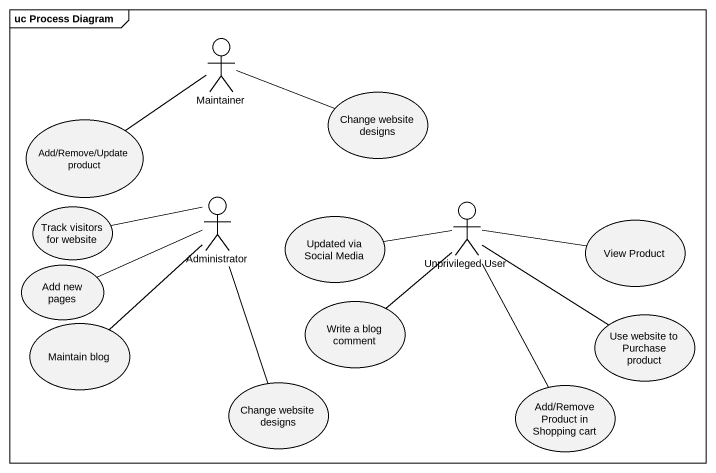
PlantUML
@startuml
mainframe uc Process Diagram
actor Maintainer
usecase "Add/Remove/Update product" as Add_Remove_Update_product
usecase "Change website designs" as Change_website_designs
usecase "Track visitors for website" as Track_visitors_for_website
actor Administrator
actor "Unprivileged User" as Unprivileged_User
usecase "Updated via Social Media" as Updated_via_Social_Media
usecase "View Product" as View_Product
usecase "Add new pages" as Add_new_pages
usecase "Maintain blog" as Maintain_blog
usecase "Write a blog comment" as Write_a_blog_comment
usecase "Use website to Purchase product" as Use_website_to_Purchase
usecase "Change website designs" as Change_website_designs_2
usecase "Add/Remove Product in Shopping cart" as Add_Remove_Product_in
Maintainer -left- Add_Remove_Update_product
Maintainer -right- Change_website_designs
Administrator -left- Track_visitors_for_website
Updated_via_Social_Media -right- Unprivileged_User
View_Product -left- Unprivileged_User
Add_new_pages -right- Administrator
Maintain_blog -up- Administrator
Write_a_blog_comment -up- Unprivileged_User
Use_website_to_Purchase -left- Unprivileged_User
Change_website_designs_2 -up- Administrator
Add_Remove_Product_in -up- Unprivileged_User
@enduml
